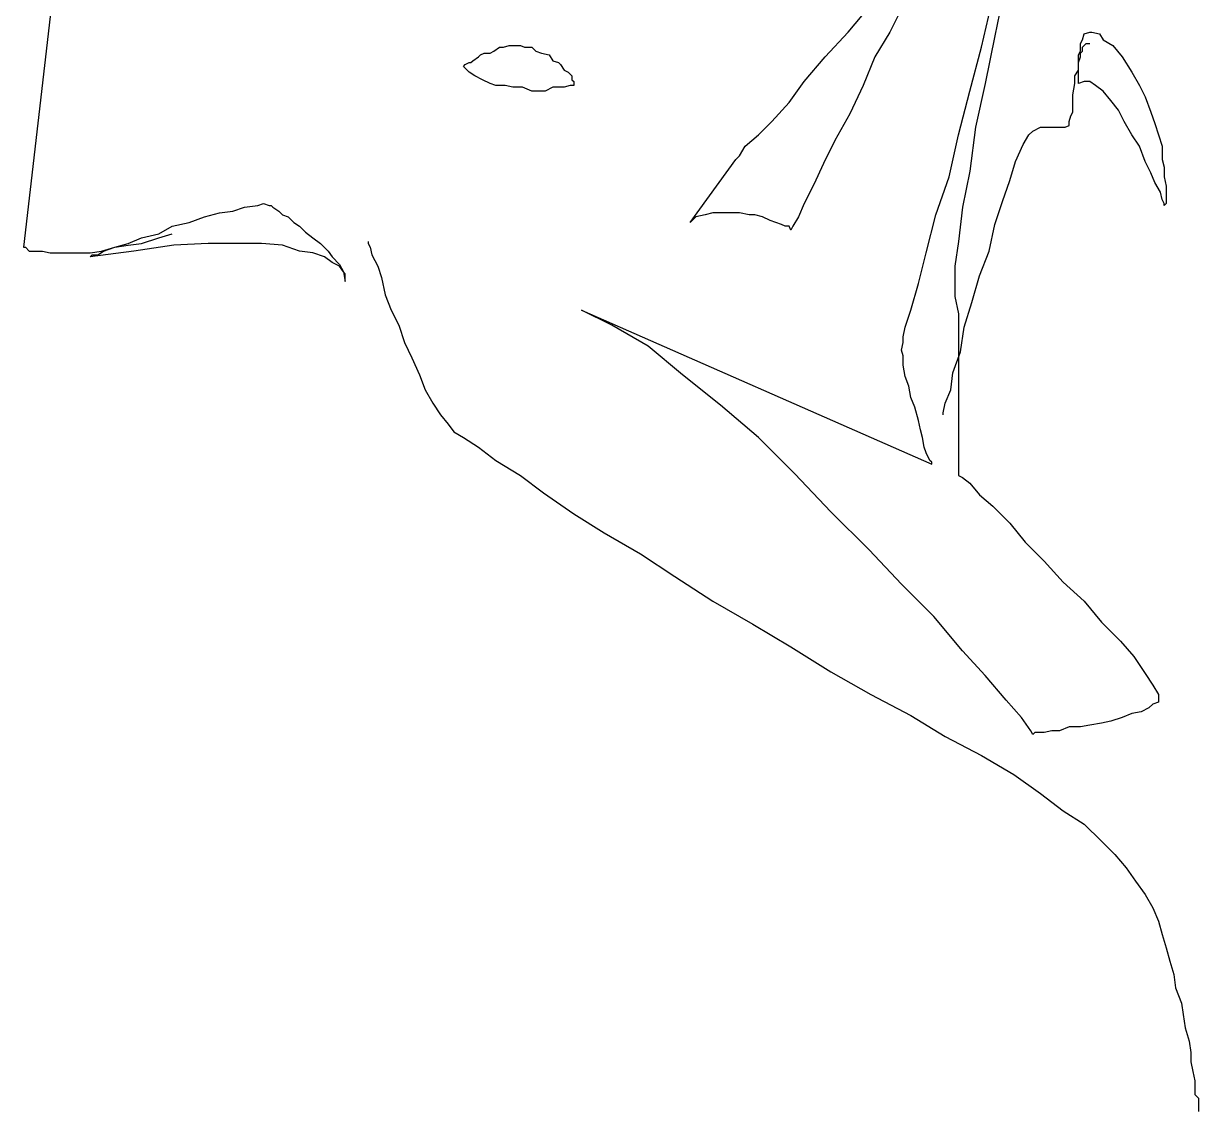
# Model space of a CAD drawing. Extents: x -114 to 77, y -124 to 12.
# Drawn here: x -58.46 to -36.8, y -33.4 to -13.34 of the extents above; entities that cross this region are included whole.
import ezdxf

# ---------------------------------------------------------------- set-up
doc = ezdxf.new("R2010")
doc.units = 0
doc.layers.add('7', color=7, linetype='CONTINUOUS')

msp = doc.modelspace()

# ---------------------------------------------------------------- linework, layer by layer
at = {"layer": '7', "linetype": 'CONTINUOUS'}
for points in [[(-57.688, -10.761), (-58.46, -17.466)], [(-40.38, -12.726), (-40.556, -13.568), (-40.731, -14.447), (-40.907, -15.254), (-41.012, -16.061), (-41.152, -16.728), (-41.223, -17.361), (-41.293, -17.817), (-41.293, -18.168), (-41.293, -18.378), (-41.223, -18.694), (-41.223, -18.94), (-41.223, -19.257), (-41.223, -19.572), (-41.223, -19.853), (-41.223, -20.134), (-41.223, -20.414), (-41.223, -20.66), (-41.223, -20.906), (-41.223, -21.116), (-41.223, -21.293), (-41.223, -21.469), (-41.223, -21.574), (-41.223, -21.644), (-41.223, -21.679), (-41.152, -21.713), (-41.012, -21.82), (-40.836, -22.03), (-40.59, -22.241), (-40.275, -22.556), (-39.995, -22.907), (-39.642, -23.258), (-39.291, -23.645), (-38.906, -23.996), (-38.59, -24.383), (-38.239, -24.733), (-37.993, -25.014), (-37.783, -25.33), (-37.642, -25.54), (-37.537, -25.716), (-37.537, -25.857), (-37.642, -25.891), (-37.712, -25.962), (-37.853, -26.032), (-38.029, -26.067), (-38.204, -26.137), (-38.414, -26.208), (-38.59, -26.242), (-38.801, -26.278), (-38.976, -26.313), (-39.186, -26.313), (-39.362, -26.383), (-39.503, -26.383), (-39.642, -26.418), (-39.713, -26.418), (-39.818, -26.418), (-39.854, -26.454), (-39.888, -26.383), (-40.064, -26.137), (-40.346, -25.821), (-40.731, -25.365), (-41.152, -24.909), (-41.679, -24.276), (-42.276, -23.679), (-42.873, -23.048), (-43.575, -22.346), (-44.242, -21.644), (-44.909, -20.977), (-45.611, -20.38), (-46.313, -19.818), (-46.946, -19.291), (-47.612, -18.906), (-48.174, -18.624), (-41.715, -21.469), (-41.715, -21.433), (-41.749, -21.398), (-41.82, -21.257), (-41.854, -21.152), (-41.89, -20.977), (-41.925, -20.836), (-41.959, -20.66), (-42.03, -20.414), (-42.1, -20.239), (-42.136, -20.029), (-42.205, -19.853), (-42.241, -19.642), (-42.241, -19.467), (-42.276, -19.362), (-42.241, -19.221), (-42.241, -19.116), (-42.205, -18.94), (-42.1, -18.624), (-41.959, -18.133), (-41.82, -17.571), (-41.644, -16.869), (-41.398, -16.167), (-41.223, -15.395), (-41.012, -14.587), (-40.802, -13.78), (-40.626, -13.042)], [(-42.241, -13.007), (-42.487, -13.498), (-42.768, -13.955), (-42.978, -14.482), (-43.224, -15.008), (-43.505, -15.5), (-43.715, -15.921), (-43.891, -16.307), (-44.066, -16.658), (-44.171, -16.904), (-44.278, -17.079), (-44.312, -17.15), (-44.312, -17.15), (-44.347, -17.079), (-44.417, -17.079), (-44.488, -17.045), (-44.593, -17.009), (-44.698, -16.974), (-44.839, -16.904), (-44.98, -16.869), (-45.085, -16.869), (-45.26, -16.833), (-45.436, -16.833), (-45.577, -16.833), (-45.752, -16.833), (-45.892, -16.869), (-46.067, -16.904), (-46.173, -17.009), (-45.331, -15.851), (-45.26, -15.78), (-45.155, -15.605), (-44.909, -15.395), (-44.663, -15.149), (-44.347, -14.798), (-44.066, -14.411), (-43.681, -13.955), (-43.259, -13.498), (-42.873, -13.042)], [(-37.432, -16.694), (-37.432, -16.658), (-37.466, -16.589), (-37.501, -16.448), (-37.607, -16.272), (-37.676, -16.097), (-37.783, -15.885), (-37.888, -15.605), (-38.029, -15.395), (-38.168, -15.149), (-38.273, -14.938), (-38.414, -14.762), (-38.555, -14.587), (-38.695, -14.482), (-38.801, -14.411), (-38.906, -14.411), (-39.011, -14.447), (-39.011, -14.411), (-39.011, -14.377), (-39.011, -14.272), (-39.011, -14.201), (-39.011, -14.06), (-39.011, -13.919), (-38.976, -13.85), (-38.976, -13.709), (-38.94, -13.639), (-38.906, -13.534), (-38.801, -13.498), (-38.765, -13.498), (-38.625, -13.534), (-38.555, -13.639), (-38.38, -13.744), (-38.204, -13.955), (-38.029, -14.236), (-37.888, -14.482), (-37.783, -14.692), (-37.676, -14.974), (-37.607, -15.184), (-37.537, -15.395), (-37.466, -15.605), (-37.466, -15.851), (-37.432, -15.992), (-37.432, -16.167), (-37.396, -16.343), (-37.396, -16.448), (-37.396, -16.589), (-37.396, -16.623), (-37.396, -16.658), (-37.432, -16.694)], [(-50.35, -14.131), (-50.35, -14.131), (-50.316, -14.095), (-50.316, -14.095), (-50.245, -14.06), (-50.211, -14.06), (-50.175, -14.026), (-50.07, -13.955), (-50.035, -13.919), (-49.965, -13.885), (-49.86, -13.885), (-49.789, -13.85), (-49.684, -13.78), (-49.614, -13.78), (-49.509, -13.744), (-49.438, -13.744), (-49.297, -13.744), (-49.227, -13.78), (-49.087, -13.78), (-49.017, -13.85), (-48.912, -13.885), (-48.771, -13.919), (-48.7, -14.026), (-48.595, -14.06), (-48.561, -14.095), (-48.49, -14.201), (-48.42, -14.236), (-48.349, -14.306), (-48.349, -14.377), (-48.315, -14.411), (-48.315, -14.447), (-48.315, -14.482), (-48.349, -14.482), (-48.385, -14.482), (-48.49, -14.516), (-48.561, -14.516), (-48.7, -14.516), (-48.841, -14.587), (-48.946, -14.587), (-49.087, -14.587), (-49.263, -14.516), (-49.438, -14.516), (-49.578, -14.482), (-49.753, -14.482), (-49.86, -14.447), (-49.999, -14.377), (-50.14, -14.306), (-50.245, -14.236), (-50.35, -14.131)], [(-39.116, -14.657), (-39.081, -14.447), (-39.081, -14.306), (-39.011, -14.201), (-39.011, -14.06), (-38.976, -13.955), (-38.976, -13.885), (-38.94, -13.85), (-38.94, -13.78), (-38.906, -13.744), (-38.87, -13.709), (-38.87, -13.709), (-38.87, -13.709), (-38.801, -13.709), (-38.801, -13.709), (-38.801, -13.709)], [(-39.854, -15.324), (-39.713, -15.254), (-39.678, -15.254), (-39.608, -15.254), (-39.537, -15.254), (-39.467, -15.254), (-39.432, -15.254), (-39.362, -15.254), (-39.327, -15.254), (-39.291, -15.254), (-39.257, -15.254), (-39.186, -15.219), (-39.186, -15.149), (-39.152, -15.044), (-39.116, -14.974), (-39.116, -14.833), (-39.116, -14.657)], [(-41.503, -20.555), (-41.503, -20.519), (-41.469, -20.344), (-41.364, -20.099), (-41.328, -19.783), (-41.187, -19.396), (-41.118, -18.94), (-40.977, -18.484), (-40.836, -17.992), (-40.661, -17.536), (-40.556, -17.045), (-40.415, -16.623), (-40.275, -16.236), (-40.17, -15.885), (-40.029, -15.57), (-39.924, -15.395), (-39.854, -15.324)], [(-53.931, -16.694), (-53.931, -16.694), (-53.897, -16.694), (-53.861, -16.728), (-53.756, -16.799), (-53.685, -16.869), (-53.58, -16.904), (-53.475, -17.009), (-53.37, -17.079), (-53.264, -17.186), (-53.124, -17.291), (-52.983, -17.396), (-52.844, -17.536), (-52.773, -17.641), (-52.633, -17.782), (-52.562, -17.922), (-52.528, -18.097), (-52.528, -18.027), (-52.528, -18.027), (-52.528, -17.958), (-52.562, -17.922), (-52.633, -17.817), (-52.773, -17.746), (-52.913, -17.641), (-53.124, -17.571), (-53.37, -17.536), (-53.685, -17.43), (-54.072, -17.396), (-54.494, -17.396), (-55.055, -17.396), (-55.687, -17.43), (-56.424, -17.536), (-57.232, -17.641), (-57.196, -17.606), (-57.091, -17.606), (-56.986, -17.536), (-56.775, -17.466), (-56.53, -17.396), (-56.284, -17.291), (-55.968, -17.22), (-55.722, -17.079), (-55.407, -17.009), (-55.125, -16.904), (-54.845, -16.833), (-54.599, -16.799), (-54.389, -16.728), (-54.143, -16.694), (-54.038, -16.658), (-53.931, -16.694)], [(-58.46, -17.466), (-58.426, -17.466), (-58.355, -17.536), (-58.321, -17.536), (-58.25, -17.536), (-58.109, -17.536), (-57.968, -17.571), (-57.793, -17.571), (-57.618, -17.571), (-57.442, -17.571), (-57.232, -17.571), (-57.021, -17.536), (-56.775, -17.466), (-56.53, -17.43), (-56.284, -17.396), (-55.968, -17.291), (-55.722, -17.22)], [(-52.106, -17.361), (-52.106, -17.396), (-52.072, -17.466), (-52.036, -17.606), (-51.931, -17.817), (-51.86, -18.027), (-51.79, -18.343), (-51.685, -18.624), (-51.544, -18.906), (-51.439, -19.221), (-51.299, -19.503), (-51.158, -19.818), (-51.053, -20.099), (-50.912, -20.344), (-50.771, -20.555), (-50.632, -20.731), (-50.527, -20.872)], [(-50.527, -20.872), (-50.35, -20.977), (-50.07, -21.152), (-49.753, -21.398), (-49.297, -21.679), (-48.876, -21.995), (-48.315, -22.381), (-47.753, -22.731), (-47.085, -23.118), (-46.454, -23.54), (-45.752, -23.996), (-45.014, -24.417), (-44.312, -24.838), (-43.575, -25.294), (-42.838, -25.716), (-42.1, -26.103), (-41.469, -26.488)], [(-41.469, -26.488), (-40.802, -26.839), (-40.205, -27.19), (-39.713, -27.541), (-39.291, -27.857), (-38.906, -28.103), (-38.59, -28.42), (-38.344, -28.666), (-38.134, -28.91), (-37.958, -29.156), (-37.783, -29.402), (-37.642, -29.648), (-37.537, -29.894), (-37.466, -30.14), (-37.396, -30.386), (-37.325, -30.632), (-37.256, -30.876)], [(-37.256, -30.876), (-37.22, -31.122), (-37.115, -31.404), (-37.079, -31.614), (-37.045, -31.86), (-36.974, -32.106), (-36.94, -32.316), (-36.94, -32.491), (-36.904, -32.667), (-36.869, -32.842), (-36.869, -32.949), (-36.869, -33.088), (-36.799, -33.159), (-36.799, -33.264), (-36.799, -33.334), (-36.799, -33.334), (-36.799, -33.405)]]:
    msp.add_lwpolyline(points, dxfattribs=at)

doc.saveas('drawing.dxf')
